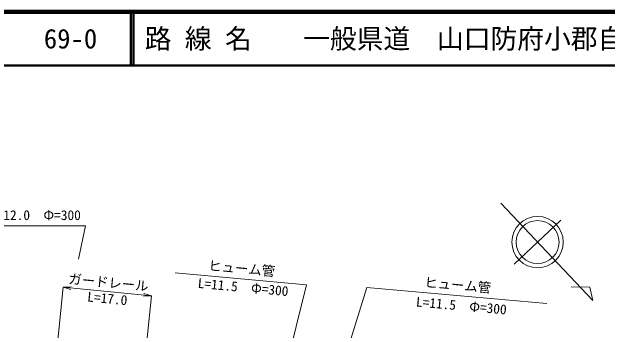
# Model space of a CAD drawing. Units: millimetres, scale not verified. Extents: x 40000 to 680000, y 20000 to 380000.
# Drawn here: x 155558 to 266750, y 320578 to 380000 of the extents above; entities that cross this region are included whole.
import ezdxf
from ezdxf.enums import TextEntityAlignment as Align

# ---------------------------------------------------------------- set-up
doc = ezdxf.new("R2010")
doc.units = ezdxf.units.MM
doc.header["$LTSCALE"] = 1000
for name, color, linetype, lineweight in [('M-BMK-SRVR', 3, 'Continuous', 13), ('M-STR-HTXT', 7, 'Continuous', 13), ('M-TTL', 2, 'Continuous', 140), ('M-TTL-LINE', 7, 'Continuous', 50)]:
    doc.layers.add(name, color=color, linetype=linetype, lineweight=lineweight)
doc.layers.add('M-TTL-TXT', color=7, linetype='Continuous')
doc.styles.add('ＭＳ ゴシック', font='')
doc.styles.get('ＭＳ ゴシック').set_extended_font_data('MS Gothic')

# ---------------------------------------------------------------- blocks, each defined once
blk = doc.blocks.new('open_arrow')
at = {"color": 0, "linetype": 'Continuous', "lineweight": -2}
blk.add_lwpolyline([(7.5, 1.25), (0, 0), (7.5, -1.25)], dxfattribs=at)

msp = doc.modelspace()

# ---------------------------------------------------------------- linework, layer by layer
at = {"layer": 'M-BMK-SRVR'}
for p, q in [((246909, 344292), (264061, 326104)), ((249404, 332900), (258135, 341133)), ((263497, 328596), (260032, 328627)), ((264061, 326104), (263497, 328596))]:
    msp.add_line(p, q, dxfattribs=at)
for radius in [4800, 4000]:
    msp.add_circle((253769, 337017), radius, dxfattribs=at)
at = {"layer": 'M-STR-HTXT'}
for p, q in [((165114, 328580), (166631, 328686)), ((165114, 328580), (166583, 328189)), ((181649, 327001), (180132, 326895)), ((181649, 327001), (180179, 327392))]:
    msp.add_line(p, q, dxfattribs=at)
for points in [[(168014, 333841), (169293, 340078), (135600, 340078)], [(200941, 290108), (210581, 329007), (186037, 331275)], [(178368, 295622), (181649, 327001), (165114, 328580), (161927, 296468)], [(209250, 287742), (221844, 328547), (255519, 325544)]]:
    msp.add_lwpolyline(points, dxfattribs=at)
at = {"layer": 'M-TTL'}
msp.add_line((680000, 380000), (40000, 380000), dxfattribs=at)
at = {"layer": 'M-TTL-LINE'}
for p, q in [((177750, 380000), (177750, 370000)), ((178250, 380000), (178250, 370000)), ((40000, 370000), (680000, 370000))]:
    msp.add_line(p, q, dxfattribs=at)

# ---------------------------------------------------------------- block references
at = {"layer": 'M-STR-HTXT', "rotation": 78.4}
msp.add_blockref('open_arrow', (168014, 333841), dxfattribs=at)

# ---------------------------------------------------------------- texts
at = {"layer": 'M-STR-HTXT', "style": 'ＭＳ ゴシック'}
msp.add_text('ヒューム管\u3000L=12.0\u3000Φ=300', height=1833, dxfattribs=at).set_placement((152447, 340578), align=Align.BOTTOM_CENTER)
for s, rotation, p in [('ヒューム管', 354.72, (198355, 330639)), ('ガードレール', 354.544, (173457, 328020)), ('ヒューム管', 354.905, (238726, 327543))]:
    msp.add_text(s, height=1833, rotation=rotation, dxfattribs=at).set_placement(p, align=Align.BOTTOM_CENTER)
for s, rotation, p in [('L=11.5\u3000Φ=300', 354.72, (207291, 328734)), ('L=17.0', 354.544, (177205, 327048)), ('L=11.5\u3000Φ=300', 354.905, (248064, 325309))]:
    msp.add_text(s, height=1833, rotation=rotation, dxfattribs=at).set_placement(p, align=Align.TOP_RIGHT)
at = {"layer": 'M-TTL-TXT', "style": 'ＭＳ ゴシック'}
for s, p in [('路 線 名', (180380, 375000)), ('一般県道\u3000山口防府小郡自転車道線', (209969, 375000)), ('69-0', (161521, 375000))]:
    msp.add_text(s, height=3666, dxfattribs=at).set_placement(p, align=Align.MIDDLE_LEFT)

doc.saveas('drawing.dxf')
